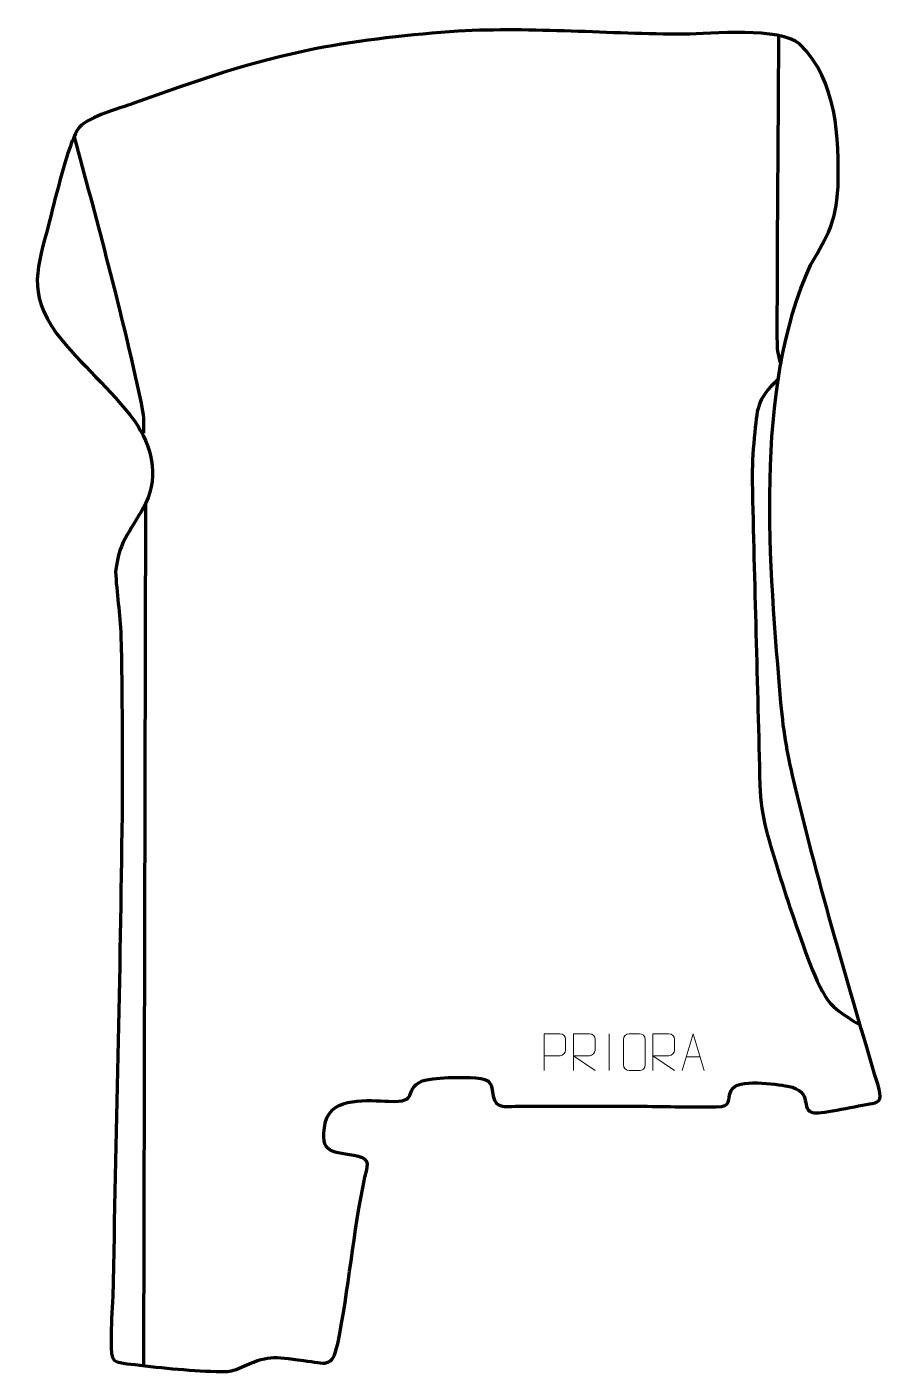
# Model space of a CAD drawing. Header units: millimetres. Extents: x -549 to 32, y -45 to 869.
import ezdxf

# ---------------------------------------------------------------- set-up
doc = ezdxf.new("R2010")
doc.units = ezdxf.units.MM
doc.header["$MEASUREMENT"] = 0
doc.layers.add('layer 2', color=7, linetype='Continuous')
doc.layers.add('layer 3', color=7, linetype='Continuous')

msp = doc.modelspace()

# ---------------------------------------------------------------- linework, layer by layer
at = {"layer": 'layer 2', "color": 140, "lineweight": 158}
for points, knots in [([(-38.261, 863.583), (-38.583, 795.0569), (-39.3475, 726.3898), (-39.3049, 657.8823), (-39.3049, 657.8823), (-39.3001, 650.317), (-39.0167, 647.6175), (-36.7571, 640.4115)], [0, 0, 0, 0, 0.33333333, 0.33333333, 0.33333333, 0.33333333, 1, 1, 1, 1]), ([(-517.115, 794.8246), (-502.4088, 740.3158), (-487.4185, 685.0324), (-475.0846, 629.9585), (-475.0846, 629.9585), (-473.8748, 624.5566), (-472.7093, 619.152), (-471.5804, 613.7326), (-471.5804, 613.7326), (-469.9386, 605.7737), (-469.632, 601.5237), (-469.9465, 593.4209)], [0, 0, 0, 0, 0.25, 0.25, 0.25, 0.25, 0.5, 0.5, 0.5, 0.5, 1, 1, 1, 1]), ([(-38.4318, 630.3993), (-53.6971, 615.1577), (-52.6211, 610.9405), (-54.7054, 590.2272), (-54.7054, 590.2272), (-55.7182, 580.1628), (-56.3277, 570.4826), (-56.1999, 560.3576), (-56.1999, 560.3576), (-54.6445, 491.6425), (-52.5689, 422.9415), (-50.9509, 354.2281), (-50.9509, 354.2281), (-50.4458, 332.2384), (-44.2841, 315.1325), (-37.9777, 294.4897), (-37.9777, 294.4897), (-34.9084, 284.3972), (-31.6868, 274.3541), (-28.1741, 264.4066), (-28.1741, 264.4066), (-28.1741, 264.4066), (-27.6706, 262.9807), (-27.6706, 262.9807), (-27.6706, 262.9807), (-22.3607, 248.2417), (-12.7349, 216.8504), (-2.9221, 205.9604), (-2.9221, 205.9604), (-2.9221, 205.9604), (-2.2273, 205.1893), (-2.2273, 205.1893), (-2.2273, 205.1893), (1.6266, 201.1434), (6.575, 197.919), (11.2359, 194.8858), (11.2359, 194.8858), (13.2408, 193.5926), (15.1131, 192.4942), (17.2227, 191.3868)], [0, 0, 0, 0, 0.09090909, 0.09090909, 0.09090909, 0.09090909, 0.18181818, 0.18181818, 0.18181818, 0.18181818, 0.27272727, 0.27272727, 0.27272727, 0.27272727, 0.36363636, 0.36363636, 0.36363636, 0.36363636, 0.45454545, 0.45454545, 0.45454545, 0.45454545, 0.54545455, 0.54545455, 0.54545455, 0.54545455, 0.63636364, 0.63636364, 0.63636364, 0.63636364, 0.72727273, 0.72727273, 0.72727273, 0.72727273, 0.81818182, 0.81818182, 0.81818182, 0.81818182, 1, 1, 1, 1])]:
    msp.add_open_spline(points, degree=3, knots=knots, dxfattribs=at)
msp.add_open_spline([(-468.6408, 545.4739), (-468.6408, 545.4739), (-469.8486, -40.16), (-469.8486, -40.16)], degree=3, dxfattribs=at)
at = {"layer": 'layer 3', "color": 242, "lineweight": 158}
msp.add_open_spline([(-513.7477, 801.0946), (-505.3383, 809.335), (-487.9766, 813.4152), (-476.5928, 817.5105), (-476.5928, 817.5105), (-434.5152, 832.5651), (-397.5549, 845.7166), (-353.41, 854.4614), (-353.41, 854.4614), (-322.3804, 860.4259), (-287.5044, 864.3045), (-255.9417, 866.5076), (-255.9417, 866.5076), (-205.1956, 869.2923), (-153.4122, 864.4659), (-102.3771, 864.4503), (-102.3771, 864.4503), (-84.0264, 864.8899), (-37.3388, 869.4212), (-23.6943, 857.687), (-23.6943, 857.687), (1.5337, 832.6542), (2.9832, 794.4008), (2.2713, 760.8739), (2.2713, 760.8739), (0.155, 734.6939), (-4.1458, 729.3907), (-16.1834, 707.9906), (-16.1834, 707.9906), (-55.5393, 623.7346), (-44.3173, 501.1424), (-36.6061, 410.14), (-36.6061, 410.14), (-34.746, 388.6065), (-31.8161, 374.1427), (-26.907, 353.2299), (-26.907, 353.2299), (-10.6104, 285.1833), (9.2741, 218.0429), (29.1795, 150.9831), (29.1795, 150.9831), (32.1563, 140.9545), (31.3401, 139.0871), (25.3421, 137.9997), (25.3421, 137.9997), (16.4056, 136.3798), (-8.439, 131.0614), (-14.0494, 131.5526), (-14.0494, 131.5526), (-25.0757, 133.5169), (-12.9788, 146.1628), (-32.1056, 149.6866), (-32.1056, 149.6866), (-39.6335, 151.0735), (-66.4391, 155.27), (-70.4091, 146.8673), (-70.4091, 146.8673), (-73.6711, 139.9632), (-69.536, 135.948), (-80.5404, 135.6934), (-80.5404, 135.6934), (-96.8446, 135.4088), (-113.9844, 135.9733), (-130.3949, 136.0613), (-130.3949, 136.0613), (-159.3672, 136.2156), (-188.2751, 136.0623), (-217.2305, 136.098), (-217.2305, 136.098), (-224.0918, 135.8673), (-230.8162, 134.7224), (-232.1451, 142.8609), (-232.1451, 142.8609), (-233.5499, 151.4636), (-233.3437, 154.5614), (-244.178, 155.3836), (-244.178, 155.3836), (-251.9492, 155.9734), (-274.0444, 155.7792), (-280.5099, 153.2919), (-280.5099, 153.2919), (-294.5989, 146.705), (-281.0474, 138.5802), (-303.2799, 139.4376), (-303.2799, 139.4376), (-316.756, 140.0459), (-341.5597, 142.691), (-346.1077, 125.7204), (-346.1077, 125.7204), (-351.157, 102.2273), (-340.6982, 105.8331), (-323.8573, 101.8535), (-323.8573, 101.8535), (-315.3316, 99.8387), (-317.6336, 95.2686), (-319.3855, 87.7934), (-319.3855, 87.7934), (-327.6283, 50.1576), (-330.1922, 11.8789), (-337.9409, -25.4264), (-337.9409, -25.4264), (-341.7693, -42.3981), (-345.8414, -38.6128), (-361.1737, -36.7143), (-361.1737, -36.7143), (-382.3642, -33.8608), (-384.7486, -32.6845), (-404.8696, -41.811), (-404.8696, -41.811), (-410.9296, -44.5597), (-412.6447, -44.0561), (-417.1687, -44.125), (-417.1687, -44.125), (-435.3295, -44.0793), (-457.5057, -41.6131), (-475.7454, -39.4755), (-475.7454, -39.4755), (-491.5976, -37.6177), (-491.9507, -38.6803), (-491.9846, -23.06), (-491.9846, -23.06), (-492.0064, -13.0192), (-491.3576, -3.1852), (-490.8346, 6.8174), (-490.8346, 6.8174), (-488.6462, 115.6874), (-485.8392, 224.8246), (-484.5518, 333.6826), (-484.5518, 333.6826), (-484.1723, 374.0851), (-484.3759, 415.2678), (-485.3284, 455.6574), (-485.3284, 455.6574), (-485.7639, 470.5039), (-488.3559, 484.9224), (-488.9083, 499.4399), (-488.9083, 499.4399), (-486.5995, 521.5344), (-477.0056, 528.3938), (-468.3069, 546.1492), (-468.3069, 546.1492), (-459.3689, 565.319), (-464.4177, 584.651), (-475.9321, 601.516), (-475.9321, 601.516), (-492.1555, 623.4711), (-512.8649, 640.0987), (-529.0552, 661.1545), (-529.0552, 661.1545), (-549.2091, 689.733), (-542.0824, 705.2616), (-534.0309, 736.8292), (-534.0309, 736.8292), (-529.9908, 752.6692), (-525.51, 771.2284), (-520.305, 786.5554), (-520.305, 786.5554), (-518.6085, 791.5512), (-516.8824, 795.8673), (-514.2388, 800.4497), (-514.2388, 800.4497), (-514.2388, 800.4497), (-513.7477, 801.0946), (-513.7477, 801.0946)], degree=3, knots=[0, 0, 0, 0, 0.02380952, 0.02380952, 0.02380952, 0.02380952, 0.04761905, 0.04761905, 0.04761905, 0.04761905, 0.07142857, 0.07142857, 0.07142857, 0.07142857, 0.0952381, 0.0952381, 0.0952381, 0.0952381, 0.11904762, 0.11904762, 0.11904762, 0.11904762, 0.14285714, 0.14285714, 0.14285714, 0.14285714, 0.16666667, 0.16666667, 0.16666667, 0.16666667, 0.19047619, 0.19047619, 0.19047619, 0.19047619, 0.21428571, 0.21428571, 0.21428571, 0.21428571, 0.23809524, 0.23809524, 0.23809524, 0.23809524, 0.26190476, 0.26190476, 0.26190476, 0.26190476, 0.28571429, 0.28571429, 0.28571429, 0.28571429, 0.30952381, 0.30952381, 0.30952381, 0.30952381, 0.33333333, 0.33333333, 0.33333333, 0.33333333, 0.35714286, 0.35714286, 0.35714286, 0.35714286, 0.38095238, 0.38095238, 0.38095238, 0.38095238, 0.4047619, 0.4047619, 0.4047619, 0.4047619, 0.42857143, 0.42857143, 0.42857143, 0.42857143, 0.45238095, 0.45238095, 0.45238095, 0.45238095, 0.47619048, 0.47619048, 0.47619048, 0.47619048, 0.5, 0.5, 0.5, 0.5, 0.52380952, 0.52380952, 0.52380952, 0.52380952, 0.54761905, 0.54761905, 0.54761905, 0.54761905, 0.57142857, 0.57142857, 0.57142857, 0.57142857, 0.5952381, 0.5952381, 0.5952381, 0.5952381, 0.61904762, 0.61904762, 0.61904762, 0.61904762, 0.64285714, 0.64285714, 0.64285714, 0.64285714, 0.66666667, 0.66666667, 0.66666667, 0.66666667, 0.69047619, 0.69047619, 0.69047619, 0.69047619, 0.71428571, 0.71428571, 0.71428571, 0.71428571, 0.73809524, 0.73809524, 0.73809524, 0.73809524, 0.76190476, 0.76190476, 0.76190476, 0.76190476, 0.78571429, 0.78571429, 0.78571429, 0.78571429, 0.80952381, 0.80952381, 0.80952381, 0.80952381, 0.83333333, 0.83333333, 0.83333333, 0.83333333, 0.85714286, 0.85714286, 0.85714286, 0.85714286, 0.88095238, 0.88095238, 0.88095238, 0.88095238, 0.9047619, 0.9047619, 0.9047619, 0.9047619, 0.92857143, 0.92857143, 0.92857143, 0.92857143, 0.95238095, 0.95238095, 0.95238095, 0.95238095, 1, 1, 1, 1], dxfattribs=at)
at = {"layer": 'layer 3', "color": 250, "lineweight": 9}
for points, knots in [([(-197.6218, 160.3301), (-197.6218, 160.3301), (-197.6218, 185.2837), (-197.6218, 185.2837), (-197.6218, 185.2837), (-194.0268, 185.2837), (-190.4315, 185.2837), (-186.8361, 185.2837), (-186.8361, 185.2837), (-184.5109, 185.2458), (-182.9535, 183.7557), (-182.9577, 181.3896), (-182.9577, 181.3896), (-182.9581, 179.3539), (-182.9581, 176.2946), (-182.9577, 174.2586), (-182.9577, 174.2586), (-182.9642, 172.3832), (-184.7764, 170.4413), (-186.786, 170.4222), (-186.786, 170.4222), (-186.786, 170.4222), (-197.6218, 170.4222), (-197.6218, 170.4222)], [0, 0, 0, 0, 0.14285714, 0.14285714, 0.14285714, 0.14285714, 0.28571429, 0.28571429, 0.28571429, 0.28571429, 0.42857143, 0.42857143, 0.42857143, 0.42857143, 0.57142857, 0.57142857, 0.57142857, 0.57142857, 0.71428571, 0.71428571, 0.71428571, 0.71428571, 1, 1, 1, 1]), ([(-177.6218, 160.3302), (-177.6218, 160.3302), (-177.6218, 185.2837), (-177.6218, 185.2837), (-177.6218, 185.2837), (-174.027, 185.2837), (-170.4315, 185.2837), (-166.8363, 185.2837), (-166.8363, 185.2837), (-164.511, 185.246), (-162.9537, 183.756), (-162.9578, 181.3896), (-162.9578, 181.3896), (-162.9582, 179.3541), (-162.9582, 176.2947), (-162.9578, 174.2587), (-162.9578, 174.2587), (-162.9643, 172.3832), (-164.7766, 170.4414), (-166.7861, 170.4223), (-166.7861, 170.4223), (-166.7861, 170.4223), (-177.6218, 170.4223), (-177.6218, 170.4223), (-177.6218, 170.4223), (-177.6218, 170.4223), (-162.9671, 160.3302), (-162.9671, 160.3302)], [0, 0, 0, 0, 0.125, 0.125, 0.125, 0.125, 0.25, 0.25, 0.25, 0.25, 0.375, 0.375, 0.375, 0.375, 0.5, 0.5, 0.5, 0.5, 0.625, 0.625, 0.625, 0.625, 0.75, 0.75, 0.75, 0.75, 1, 1, 1, 1]), ([(-139.8093, 185.2834), (-137.4836, 185.2834), (-135.1575, 185.2834), (-132.8314, 185.2834), (-132.8314, 185.2834), (-130.8848, 185.319), (-128.8934, 183.8274), (-128.8667, 181.3898), (-128.8667, 181.3898), (-128.8671, 175.6429), (-128.8671, 169.8956), (-128.8667, 164.1479), (-128.8667, 164.1479), (-129.0065, 161.8245), (-130.6837, 160.3449), (-132.8314, 160.3341), (-132.8314, 160.3341), (-135.1633, 160.3345), (-137.4952, 160.3345), (-139.8267, 160.3341), (-139.8267, 160.3341), (-141.7517, 160.2287), (-143.7238, 162.1132), (-143.7126, 164.1305), (-143.7126, 164.1305), (-143.7123, 169.9006), (-143.7123, 175.6703), (-143.7126, 181.4396), (-143.7126, 181.4396), (-143.7084, 183.5777), (-141.9617, 185.2969), (-139.8093, 185.2834)], [0, 0, 0, 0, 0.11111111, 0.11111111, 0.11111111, 0.11111111, 0.22222222, 0.22222222, 0.22222222, 0.22222222, 0.33333333, 0.33333333, 0.33333333, 0.33333333, 0.44444444, 0.44444444, 0.44444444, 0.44444444, 0.55555556, 0.55555556, 0.55555556, 0.55555556, 0.66666667, 0.66666667, 0.66666667, 0.66666667, 0.77777778, 0.77777778, 0.77777778, 0.77777778, 1, 1, 1, 1]), ([(-123.6218, 160.3302), (-123.6218, 160.3302), (-123.6218, 185.2837), (-123.6218, 185.2837), (-123.6218, 185.2837), (-120.027, 185.2837), (-116.4315, 185.2837), (-112.8363, 185.2837), (-112.8363, 185.2837), (-110.511, 185.246), (-108.9537, 183.756), (-108.9578, 181.3896), (-108.9578, 181.3896), (-108.9582, 179.3541), (-108.9582, 176.2947), (-108.9578, 174.2587), (-108.9578, 174.2587), (-108.9643, 172.3832), (-110.7766, 170.4414), (-112.7861, 170.4223), (-112.7861, 170.4223), (-112.7861, 170.4223), (-123.6218, 170.4223), (-123.6218, 170.4223), (-123.6218, 170.4223), (-123.6218, 170.4223), (-108.9671, 160.3302), (-108.9671, 160.3302)], [0, 0, 0, 0, 0.125, 0.125, 0.125, 0.125, 0.25, 0.25, 0.25, 0.25, 0.375, 0.375, 0.375, 0.375, 0.5, 0.5, 0.5, 0.5, 0.625, 0.625, 0.625, 0.625, 0.75, 0.75, 0.75, 0.75, 1, 1, 1, 1]), ([(-103.7601, 160.3302), (-103.7601, 160.3302), (-96.3891, 185.2837), (-96.3891, 185.2837), (-96.3891, 185.2837), (-96.3891, 185.2837), (-88.8192, 160.3302), (-88.8192, 160.3302)], [0, 0, 0, 0, 0.33333333, 0.33333333, 0.33333333, 0.33333333, 1, 1, 1, 1])]:
    msp.add_open_spline(points, degree=3, knots=knots, dxfattribs=at)
for points in [[(-153.2897, 185.294), (-153.2897, 185.294), (-153.2897, 160.3199), (-153.2897, 160.3199)], [(-101.0375, 169.5796), (-101.0375, 169.5796), (-91.5418, 169.5796), (-91.5418, 169.5796)]]:
    msp.add_open_spline(points, degree=3, dxfattribs=at)

doc.saveas('drawing.dxf')
